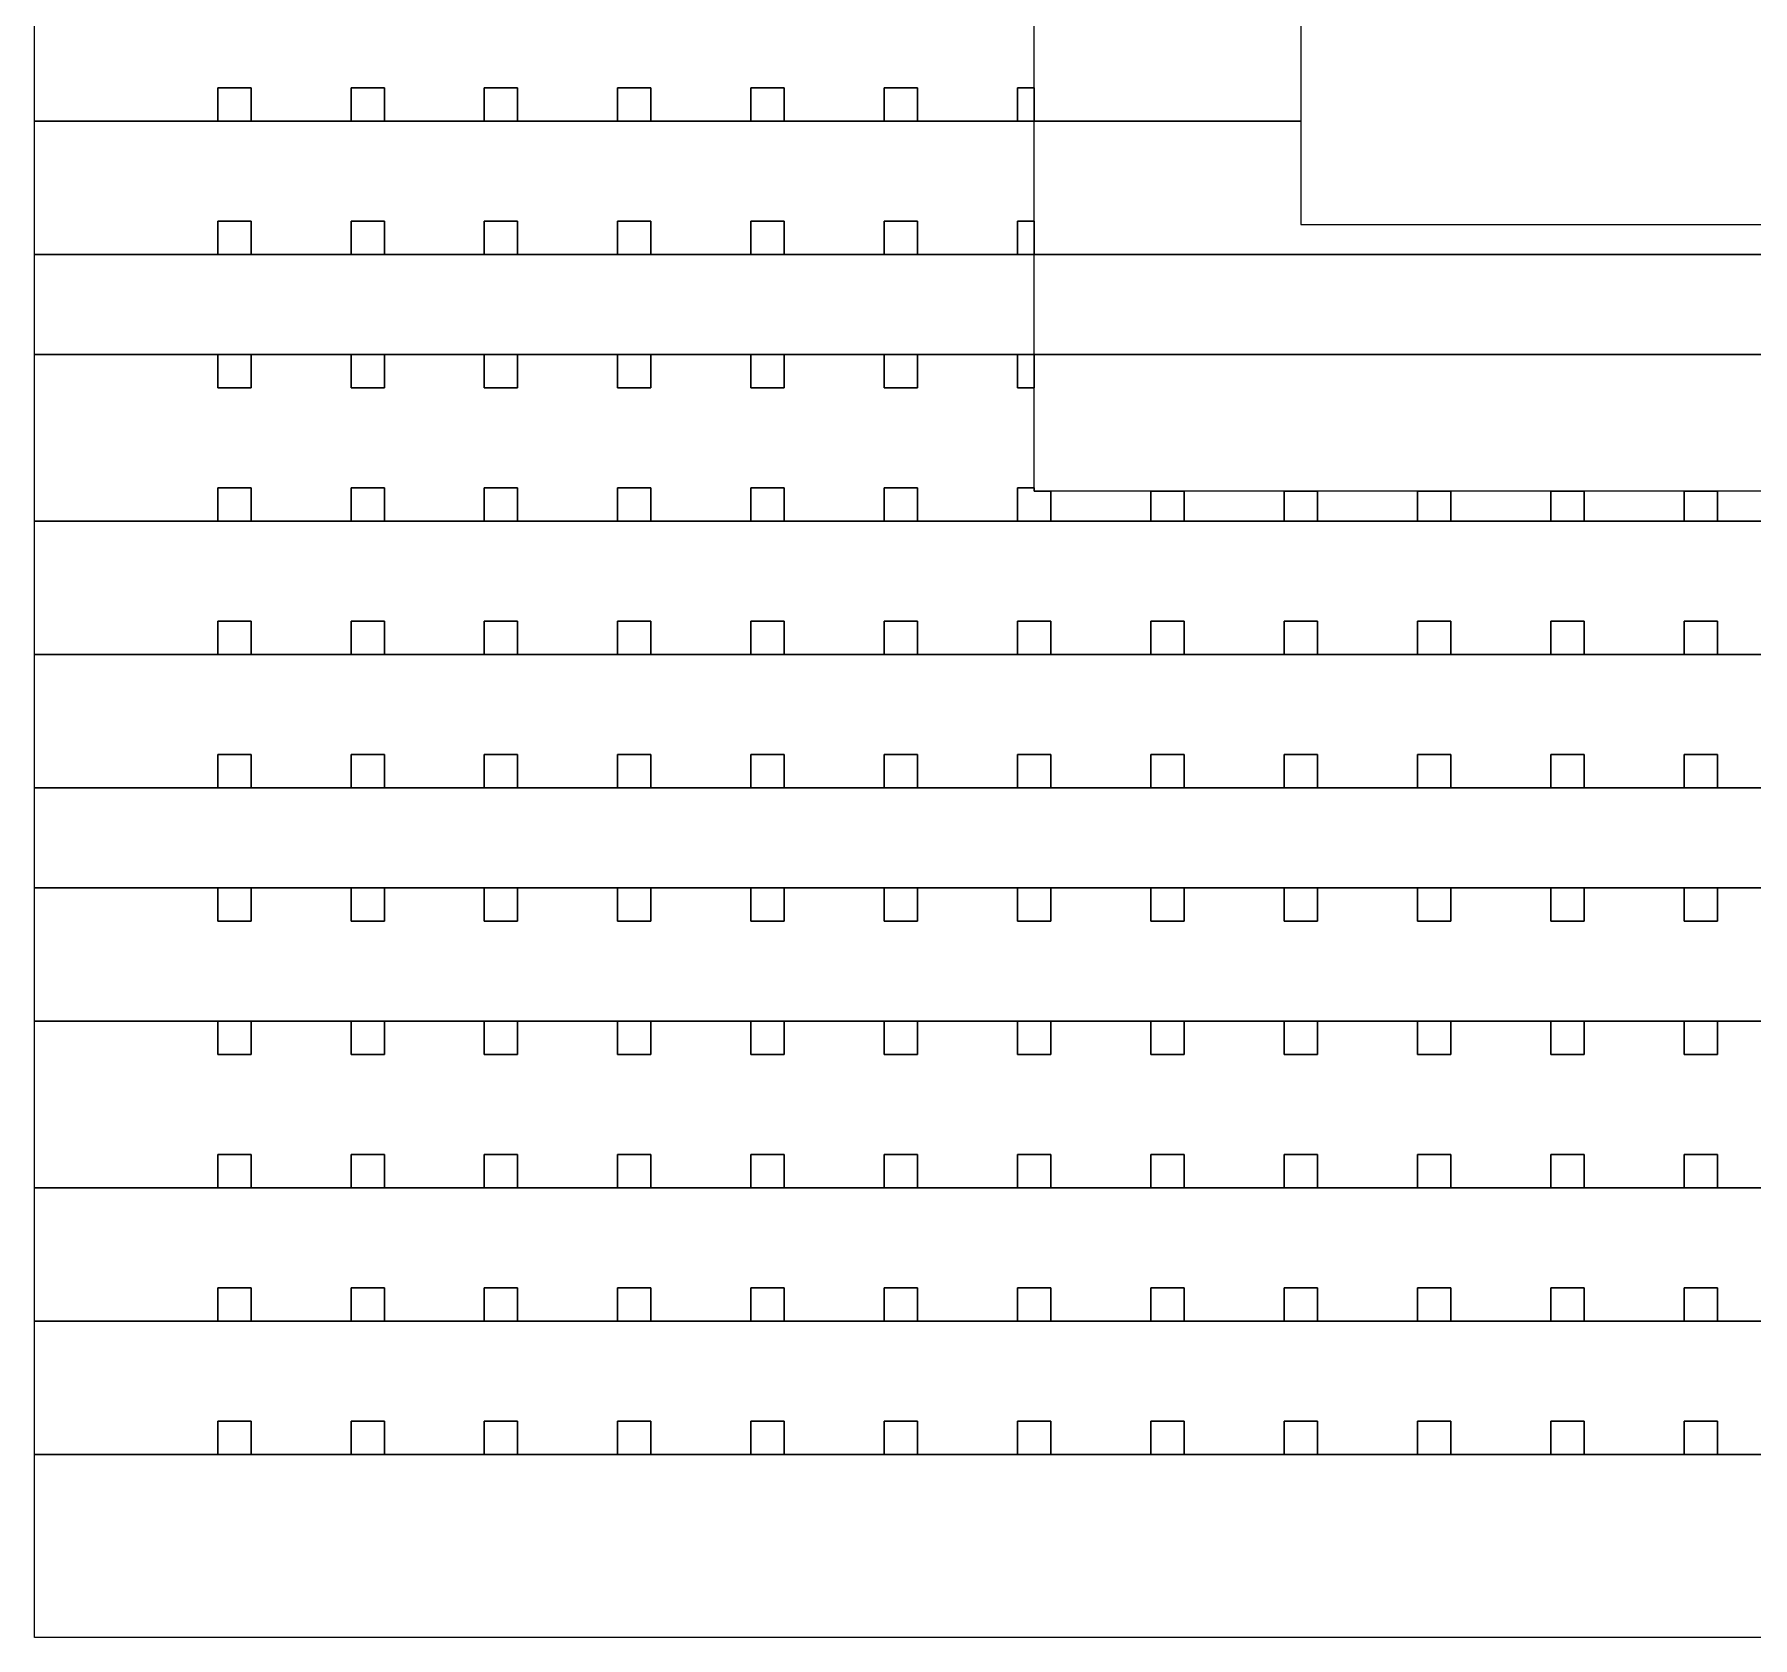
# Model space of a CAD drawing. Extents: x -3500 to 3500, y -3500 to 3500.
# Drawn here: x -3500 to -2211, y -3500 to -2297 of the extents above; entities that cross this region are included whole.
import ezdxf

# ---------------------------------------------------------------- set-up
doc = ezdxf.new("R2010")
doc.units = 0
for name, color, linetype in [('L5D0', 3, 'CONTINUOUS'), ('L5D100', 7, 'CONTINUOUS'), ('L5D101', 6, 'CONTINUOUS'), ('L5D99', 4, 'CONTINUOUS')]:
    doc.layers.add(name, color=color, linetype=linetype)

# ---------------------------------------------------------------- blocks, each defined once
blk = doc.blocks.new('ground_main_5')
at = {"layer": 'L5D0'}
blk.add_lwpolyline([(3500, -3500), (-3500, -3500), (-3500, -1679.6475), (-2438.4025, -1679.6475), (-2550, -1740), (-2550, -2440), (-2150, -2440), (-2150, -1740), (-2261.5975, -1679.6475), (1377.7255, -1679.6475)], dxfattribs=at)
blk = doc.blocks.new('TOP_main_5_Cheese_diff')
at = {"layer": 'L5D101'}
for points in [[(-3362.5, -2362.5), (-3362.5, -2337.5), (-3337.5, -2337.5), (-3337.5, -2362.5)], [(-3262.5, -2362.5), (-3262.5, -2337.5), (-3237.5, -2337.5), (-3237.5, -2362.5)], [(-3162.5, -2362.5), (-3162.5, -2337.5), (-3137.5, -2337.5), (-3137.5, -2362.5)], [(-3062.5, -2362.5), (-3062.5, -2337.5), (-3037.5, -2337.5), (-3037.5, -2362.5)], [(-2962.5, -2362.5), (-2962.5, -2337.5), (-2937.5, -2337.5), (-2937.5, -2362.5)], [(-2862.5, -2362.5), (-2862.5, -2337.5), (-2837.5, -2337.5), (-2837.5, -2362.5)], [(-2762.5, -2362.5), (-2762.5, -2337.5), (-2750, -2337.5), (-2750, -2362.5)], [(-3362.5, -2462.5), (-3362.5, -2437.5), (-3337.5, -2437.5), (-3337.5, -2462.5)], [(-3262.5, -2462.5), (-3262.5, -2437.5), (-3237.5, -2437.5), (-3237.5, -2462.5)], [(-3162.5, -2462.5), (-3162.5, -2437.5), (-3137.5, -2437.5), (-3137.5, -2462.5)], [(-3062.5, -2462.5), (-3062.5, -2437.5), (-3037.5, -2437.5), (-3037.5, -2462.5)], [(-2962.5, -2462.5), (-2962.5, -2437.5), (-2937.5, -2437.5), (-2937.5, -2462.5)], [(-2862.5, -2462.5), (-2862.5, -2437.5), (-2837.5, -2437.5), (-2837.5, -2462.5)], [(-2762.5, -2462.5), (-2762.5, -2437.5), (-2750, -2437.5), (-2750, -2462.5)], [(-3362.5, -2562.5), (-3362.5, -2537.5), (-3337.5, -2537.5), (-3337.5, -2562.5)], [(-3262.5, -2562.5), (-3262.5, -2537.5), (-3237.5, -2537.5), (-3237.5, -2562.5)], [(-3162.5, -2562.5), (-3162.5, -2537.5), (-3137.5, -2537.5), (-3137.5, -2562.5)], [(-3062.5, -2562.5), (-3062.5, -2537.5), (-3037.5, -2537.5), (-3037.5, -2562.5)], [(-2962.5, -2562.5), (-2962.5, -2537.5), (-2937.5, -2537.5), (-2937.5, -2562.5)], [(-2862.5, -2562.5), (-2862.5, -2537.5), (-2837.5, -2537.5), (-2837.5, -2562.5)], [(-2762.5, -2562.5), (-2762.5, -2537.5), (-2750, -2537.5), (-2750, -2562.5)], [(-3362.5, -2662.5), (-3362.5, -2637.5), (-3337.5, -2637.5), (-3337.5, -2662.5)], [(-3262.5, -2662.5), (-3262.5, -2637.5), (-3237.5, -2637.5), (-3237.5, -2662.5)], [(-3162.5, -2662.5), (-3162.5, -2637.5), (-3137.5, -2637.5), (-3137.5, -2662.5)], [(-3062.5, -2662.5), (-3062.5, -2637.5), (-3037.5, -2637.5), (-3037.5, -2662.5)], [(-2962.5, -2662.5), (-2962.5, -2637.5), (-2937.5, -2637.5), (-2937.5, -2662.5)], [(-2862.5, -2662.5), (-2862.5, -2637.5), (-2837.5, -2637.5), (-2837.5, -2662.5)], [(-2762.5, -2662.5), (-2762.5, -2637.5), (-2750, -2637.5), (-2750, -2640), (-2737.5, -2640), (-2737.5, -2662.5)], [(-2662.5, -2662.5), (-2662.5, -2640), (-2637.5, -2640), (-2637.5, -2662.5)], [(-2562.5, -2662.5), (-2562.5, -2640), (-2537.5, -2640), (-2537.5, -2662.5)], [(-2462.5, -2662.5), (-2462.5, -2640), (-2437.5, -2640), (-2437.5, -2662.5)], [(-2362.5, -2662.5), (-2362.5, -2640), (-2337.5, -2640), (-2337.5, -2662.5)], [(-2262.5, -2662.5), (-2262.5, -2640), (-2237.5, -2640), (-2237.5, -2662.5)], [(-3362.5, -2762.5), (-3362.5, -2737.5), (-3337.5, -2737.5), (-3337.5, -2762.5)], [(-3262.5, -2762.5), (-3262.5, -2737.5), (-3237.5, -2737.5), (-3237.5, -2762.5)], [(-3162.5, -2762.5), (-3162.5, -2737.5), (-3137.5, -2737.5), (-3137.5, -2762.5)], [(-3062.5, -2762.5), (-3062.5, -2737.5), (-3037.5, -2737.5), (-3037.5, -2762.5)], [(-2962.5, -2762.5), (-2962.5, -2737.5), (-2937.5, -2737.5), (-2937.5, -2762.5)], [(-2862.5, -2762.5), (-2862.5, -2737.5), (-2837.5, -2737.5), (-2837.5, -2762.5)], [(-2762.5, -2762.5), (-2762.5, -2737.5), (-2737.5, -2737.5), (-2737.5, -2762.5)], [(-2662.5, -2762.5), (-2662.5, -2737.5), (-2637.5, -2737.5), (-2637.5, -2762.5)], [(-2562.5, -2762.5), (-2562.5, -2737.5), (-2537.5, -2737.5), (-2537.5, -2762.5)], [(-2462.5, -2762.5), (-2462.5, -2737.5), (-2437.5, -2737.5), (-2437.5, -2762.5)], [(-2362.5, -2762.5), (-2362.5, -2737.5), (-2337.5, -2737.5), (-2337.5, -2762.5)], [(-2262.5, -2762.5), (-2262.5, -2737.5), (-2237.5, -2737.5), (-2237.5, -2762.5)], [(-3362.5, -2862.5), (-3362.5, -2837.5), (-3337.5, -2837.5), (-3337.5, -2862.5)], [(-3262.5, -2862.5), (-3262.5, -2837.5), (-3237.5, -2837.5), (-3237.5, -2862.5)], [(-3162.5, -2862.5), (-3162.5, -2837.5), (-3137.5, -2837.5), (-3137.5, -2862.5)], [(-3062.5, -2862.5), (-3062.5, -2837.5), (-3037.5, -2837.5), (-3037.5, -2862.5)], [(-2962.5, -2862.5), (-2962.5, -2837.5), (-2937.5, -2837.5), (-2937.5, -2862.5)], [(-2862.5, -2862.5), (-2862.5, -2837.5), (-2837.5, -2837.5), (-2837.5, -2862.5)], [(-2762.5, -2862.5), (-2762.5, -2837.5), (-2737.5, -2837.5), (-2737.5, -2862.5)], [(-2662.5, -2862.5), (-2662.5, -2837.5), (-2637.5, -2837.5), (-2637.5, -2862.5)], [(-2562.5, -2862.5), (-2562.5, -2837.5), (-2537.5, -2837.5), (-2537.5, -2862.5)], [(-2462.5, -2862.5), (-2462.5, -2837.5), (-2437.5, -2837.5), (-2437.5, -2862.5)], [(-2362.5, -2862.5), (-2362.5, -2837.5), (-2337.5, -2837.5), (-2337.5, -2862.5)], [(-2262.5, -2862.5), (-2262.5, -2837.5), (-2237.5, -2837.5), (-2237.5, -2862.5)], [(-3362.5, -2962.5), (-3362.5, -2937.5), (-3337.5, -2937.5), (-3337.5, -2962.5)], [(-3262.5, -2962.5), (-3262.5, -2937.5), (-3237.5, -2937.5), (-3237.5, -2962.5)], [(-3162.5, -2962.5), (-3162.5, -2937.5), (-3137.5, -2937.5), (-3137.5, -2962.5)], [(-3062.5, -2962.5), (-3062.5, -2937.5), (-3037.5, -2937.5), (-3037.5, -2962.5)], [(-2962.5, -2962.5), (-2962.5, -2937.5), (-2937.5, -2937.5), (-2937.5, -2962.5)], [(-2862.5, -2962.5), (-2862.5, -2937.5), (-2837.5, -2937.5), (-2837.5, -2962.5)], [(-2762.5, -2962.5), (-2762.5, -2937.5), (-2737.5, -2937.5), (-2737.5, -2962.5)], [(-2662.5, -2962.5), (-2662.5, -2937.5), (-2637.5, -2937.5), (-2637.5, -2962.5)], [(-2562.5, -2962.5), (-2562.5, -2937.5), (-2537.5, -2937.5), (-2537.5, -2962.5)], [(-2462.5, -2962.5), (-2462.5, -2937.5), (-2437.5, -2937.5), (-2437.5, -2962.5)], [(-2362.5, -2962.5), (-2362.5, -2937.5), (-2337.5, -2937.5), (-2337.5, -2962.5)], [(-2262.5, -2962.5), (-2262.5, -2937.5), (-2237.5, -2937.5), (-2237.5, -2962.5)], [(-3362.5, -3062.5), (-3362.5, -3037.5), (-3337.5, -3037.5), (-3337.5, -3062.5)], [(-3262.5, -3062.5), (-3262.5, -3037.5), (-3237.5, -3037.5), (-3237.5, -3062.5)], [(-3162.5, -3062.5), (-3162.5, -3037.5), (-3137.5, -3037.5), (-3137.5, -3062.5)], [(-3062.5, -3062.5), (-3062.5, -3037.5), (-3037.5, -3037.5), (-3037.5, -3062.5)], [(-2962.5, -3062.5), (-2962.5, -3037.5), (-2937.5, -3037.5), (-2937.5, -3062.5)], [(-2862.5, -3062.5), (-2862.5, -3037.5), (-2837.5, -3037.5), (-2837.5, -3062.5)], [(-2762.5, -3062.5), (-2762.5, -3037.5), (-2737.5, -3037.5), (-2737.5, -3062.5)], [(-2662.5, -3062.5), (-2662.5, -3037.5), (-2637.5, -3037.5), (-2637.5, -3062.5)], [(-2562.5, -3062.5), (-2562.5, -3037.5), (-2537.5, -3037.5), (-2537.5, -3062.5)], [(-2462.5, -3062.5), (-2462.5, -3037.5), (-2437.5, -3037.5), (-2437.5, -3062.5)], [(-2362.5, -3062.5), (-2362.5, -3037.5), (-2337.5, -3037.5), (-2337.5, -3062.5)], [(-2262.5, -3062.5), (-2262.5, -3037.5), (-2237.5, -3037.5), (-2237.5, -3062.5)], [(-3362.5, -3162.5), (-3362.5, -3137.5), (-3337.5, -3137.5), (-3337.5, -3162.5)], [(-3262.5, -3162.5), (-3262.5, -3137.5), (-3237.5, -3137.5), (-3237.5, -3162.5)], [(-3162.5, -3162.5), (-3162.5, -3137.5), (-3137.5, -3137.5), (-3137.5, -3162.5)], [(-3062.5, -3162.5), (-3062.5, -3137.5), (-3037.5, -3137.5), (-3037.5, -3162.5)], [(-2962.5, -3162.5), (-2962.5, -3137.5), (-2937.5, -3137.5), (-2937.5, -3162.5)], [(-2862.5, -3162.5), (-2862.5, -3137.5), (-2837.5, -3137.5), (-2837.5, -3162.5)], [(-2762.5, -3162.5), (-2762.5, -3137.5), (-2737.5, -3137.5), (-2737.5, -3162.5)], [(-2662.5, -3162.5), (-2662.5, -3137.5), (-2637.5, -3137.5), (-2637.5, -3162.5)], [(-2562.5, -3162.5), (-2562.5, -3137.5), (-2537.5, -3137.5), (-2537.5, -3162.5)], [(-2462.5, -3162.5), (-2462.5, -3137.5), (-2437.5, -3137.5), (-2437.5, -3162.5)], [(-2362.5, -3162.5), (-2362.5, -3137.5), (-2337.5, -3137.5), (-2337.5, -3162.5)], [(-2262.5, -3162.5), (-2262.5, -3137.5), (-2237.5, -3137.5), (-2237.5, -3162.5)], [(-3362.5, -3262.5), (-3362.5, -3237.5), (-3337.5, -3237.5), (-3337.5, -3262.5)], [(-3262.5, -3262.5), (-3262.5, -3237.5), (-3237.5, -3237.5), (-3237.5, -3262.5)], [(-3162.5, -3262.5), (-3162.5, -3237.5), (-3137.5, -3237.5), (-3137.5, -3262.5)], [(-3062.5, -3262.5), (-3062.5, -3237.5), (-3037.5, -3237.5), (-3037.5, -3262.5)], [(-2962.5, -3262.5), (-2962.5, -3237.5), (-2937.5, -3237.5), (-2937.5, -3262.5)], [(-2862.5, -3262.5), (-2862.5, -3237.5), (-2837.5, -3237.5), (-2837.5, -3262.5)], [(-2762.5, -3262.5), (-2762.5, -3237.5), (-2737.5, -3237.5), (-2737.5, -3262.5)], [(-2662.5, -3262.5), (-2662.5, -3237.5), (-2637.5, -3237.5), (-2637.5, -3262.5)], [(-2562.5, -3262.5), (-2562.5, -3237.5), (-2537.5, -3237.5), (-2537.5, -3262.5)], [(-2462.5, -3262.5), (-2462.5, -3237.5), (-2437.5, -3237.5), (-2437.5, -3262.5)], [(-2362.5, -3262.5), (-2362.5, -3237.5), (-2337.5, -3237.5), (-2337.5, -3262.5)], [(-2262.5, -3262.5), (-2262.5, -3237.5), (-2237.5, -3237.5), (-2237.5, -3262.5)], [(-3362.5, -3362.5), (-3362.5, -3337.5), (-3337.5, -3337.5), (-3337.5, -3362.5)], [(-3262.5, -3362.5), (-3262.5, -3337.5), (-3237.5, -3337.5), (-3237.5, -3362.5)], [(-3162.5, -3362.5), (-3162.5, -3337.5), (-3137.5, -3337.5), (-3137.5, -3362.5)], [(-3062.5, -3362.5), (-3062.5, -3337.5), (-3037.5, -3337.5), (-3037.5, -3362.5)], [(-2962.5, -3362.5), (-2962.5, -3337.5), (-2937.5, -3337.5), (-2937.5, -3362.5)], [(-2862.5, -3362.5), (-2862.5, -3337.5), (-2837.5, -3337.5), (-2837.5, -3362.5)], [(-2762.5, -3362.5), (-2762.5, -3337.5), (-2737.5, -3337.5), (-2737.5, -3362.5)], [(-2662.5, -3362.5), (-2662.5, -3337.5), (-2637.5, -3337.5), (-2637.5, -3362.5)], [(-2562.5, -3362.5), (-2562.5, -3337.5), (-2537.5, -3337.5), (-2537.5, -3362.5)], [(-2462.5, -3362.5), (-2462.5, -3337.5), (-2437.5, -3337.5), (-2437.5, -3362.5)], [(-2362.5, -3362.5), (-2362.5, -3337.5), (-2337.5, -3337.5), (-2337.5, -3362.5)], [(-2262.5, -3362.5), (-2262.5, -3337.5), (-2237.5, -3337.5), (-2237.5, -3362.5)]]:
    blk.add_lwpolyline(points, close=True, dxfattribs=at)
blk = doc.blocks.new('TOP_main_5_Cheese_100')
at = {"layer": 'L5D100'}
for points in [[(-2550, -2237.5), (-2550, -2362.5), (-2750, -2362.5), (-2750, -2337.5), (-2762.5, -2337.5), (-2762.5, -2362.5), (-2837.5, -2362.5), (-2837.5, -2337.5), (-2862.5, -2337.5), (-2862.5, -2362.5), (-2937.5, -2362.5), (-2937.5, -2337.5), (-2962.5, -2337.5), (-2962.5, -2362.5), (-3037.5, -2362.5), (-3037.5, -2337.5), (-3062.5, -2337.5), (-3062.5, -2362.5), (-3137.5, -2362.5), (-3137.5, -2337.5), (-3162.5, -2337.5), (-3162.5, -2362.5), (-3237.5, -2362.5), (-3237.5, -2337.5), (-3262.5, -2337.5), (-3262.5, -2362.5), (-3337.5, -2362.5), (-3337.5, -2337.5), (-3362.5, -2337.5), (-3362.5, -2362.5), (-3500, -2362.5), (-3500, -2237.5)], [(-1950, -2462.5), (-2750, -2462.5), (-2750, -2437.5), (-2762.5, -2437.5), (-2762.5, -2462.5), (-2837.5, -2462.5), (-2837.5, -2437.5), (-2862.5, -2437.5), (-2862.5, -2462.5), (-2937.5, -2462.5), (-2937.5, -2437.5), (-2962.5, -2437.5), (-2962.5, -2462.5), (-3037.5, -2462.5), (-3037.5, -2437.5), (-3062.5, -2437.5), (-3062.5, -2462.5), (-3137.5, -2462.5), (-3137.5, -2437.5), (-3162.5, -2437.5), (-3162.5, -2462.5), (-3237.5, -2462.5), (-3237.5, -2437.5), (-3262.5, -2437.5), (-3262.5, -2462.5), (-3337.5, -2462.5), (-3337.5, -2437.5), (-3362.5, -2437.5), (-3362.5, -2462.5), (-3500, -2462.5), (-3500, -2362.5), (-2550, -2362.5), (-2550, -2440), (-2150, -2440)], [(3500, -2537.5), (-3500, -2537.5), (-3500, -2462.5), (-3362.5, -2462.5), (-3337.5, -2462.5), (-3262.5, -2462.5), (-3237.5, -2462.5), (-3162.5, -2462.5), (-3137.5, -2462.5), (-3062.5, -2462.5), (-3037.5, -2462.5), (-2962.5, -2462.5), (-2937.5, -2462.5), (-2862.5, -2462.5), (-2837.5, -2462.5), (-2762.5, -2462.5), (-2750, -2462.5), (-1950, -2462.5)], [(-2162.5, -2662.5), (-2237.5, -2662.5), (-2237.5, -2640), (-2262.5, -2640), (-2262.5, -2662.5), (-2337.5, -2662.5), (-2337.5, -2640), (-2362.5, -2640), (-2362.5, -2662.5), (-2437.5, -2662.5), (-2437.5, -2640), (-2462.5, -2640), (-2462.5, -2662.5), (-2537.5, -2662.5), (-2537.5, -2640), (-2562.5, -2640), (-2562.5, -2662.5), (-2637.5, -2662.5), (-2637.5, -2640), (-2662.5, -2640), (-2662.5, -2662.5), (-2737.5, -2662.5), (-2737.5, -2640), (-2750, -2640), (-2750, -2637.5), (-2762.5, -2637.5), (-2762.5, -2662.5), (-2837.5, -2662.5), (-2837.5, -2637.5), (-2862.5, -2637.5), (-2862.5, -2662.5), (-2937.5, -2662.5), (-2937.5, -2637.5), (-2962.5, -2637.5), (-2962.5, -2662.5), (-3037.5, -2662.5), (-3037.5, -2637.5), (-3062.5, -2637.5), (-3062.5, -2662.5), (-3137.5, -2662.5), (-3137.5, -2637.5), (-3162.5, -2637.5), (-3162.5, -2662.5), (-3237.5, -2662.5), (-3237.5, -2637.5), (-3262.5, -2637.5), (-3262.5, -2662.5), (-3337.5, -2662.5), (-3337.5, -2637.5), (-3362.5, -2637.5), (-3362.5, -2662.5), (-3500, -2662.5), (-3500, -2537.5), (-3362.5, -2537.5), (-3362.5, -2562.5), (-3337.5, -2562.5), (-3337.5, -2537.5), (-3262.5, -2537.5), (-3262.5, -2562.5), (-3237.5, -2562.5), (-3237.5, -2537.5), (-3162.5, -2537.5), (-3162.5, -2562.5), (-3137.5, -2562.5), (-3137.5, -2537.5), (-3062.5, -2537.5), (-3062.5, -2562.5), (-3037.5, -2562.5), (-3037.5, -2537.5), (-2962.5, -2537.5), (-2962.5, -2562.5), (-2937.5, -2562.5), (-2937.5, -2537.5), (-2862.5, -2537.5), (-2862.5, -2562.5), (-2837.5, -2562.5), (-2837.5, -2537.5), (-2762.5, -2537.5), (-2762.5, -2562.5), (-2750, -2562.5), (-2750, -2537.5), (-1950, -2537.5)], [(-2162.5, -2762.5), (-2237.5, -2762.5), (-2237.5, -2737.5), (-2262.5, -2737.5), (-2262.5, -2762.5), (-2337.5, -2762.5), (-2337.5, -2737.5), (-2362.5, -2737.5), (-2362.5, -2762.5), (-2437.5, -2762.5), (-2437.5, -2737.5), (-2462.5, -2737.5), (-2462.5, -2762.5), (-2537.5, -2762.5), (-2537.5, -2737.5), (-2562.5, -2737.5), (-2562.5, -2762.5), (-2637.5, -2762.5), (-2637.5, -2737.5), (-2662.5, -2737.5), (-2662.5, -2762.5), (-2737.5, -2762.5), (-2737.5, -2737.5), (-2762.5, -2737.5), (-2762.5, -2762.5), (-2837.5, -2762.5), (-2837.5, -2737.5), (-2862.5, -2737.5), (-2862.5, -2762.5), (-2937.5, -2762.5), (-2937.5, -2737.5), (-2962.5, -2737.5), (-2962.5, -2762.5), (-3037.5, -2762.5), (-3037.5, -2737.5), (-3062.5, -2737.5), (-3062.5, -2762.5), (-3137.5, -2762.5), (-3137.5, -2737.5), (-3162.5, -2737.5), (-3162.5, -2762.5), (-3237.5, -2762.5), (-3237.5, -2737.5), (-3262.5, -2737.5), (-3262.5, -2762.5), (-3337.5, -2762.5), (-3337.5, -2737.5), (-3362.5, -2737.5), (-3362.5, -2762.5), (-3500, -2762.5), (-3500, -2662.5), (3500, -2662.5)], [(-2162.5, -2862.5), (-2237.5, -2862.5), (-2237.5, -2837.5), (-2262.5, -2837.5), (-2262.5, -2862.5), (-2337.5, -2862.5), (-2337.5, -2837.5), (-2362.5, -2837.5), (-2362.5, -2862.5), (-2437.5, -2862.5), (-2437.5, -2837.5), (-2462.5, -2837.5), (-2462.5, -2862.5), (-2537.5, -2862.5), (-2537.5, -2837.5), (-2562.5, -2837.5), (-2562.5, -2862.5), (-2637.5, -2862.5), (-2637.5, -2837.5), (-2662.5, -2837.5), (-2662.5, -2862.5), (-2737.5, -2862.5), (-2737.5, -2837.5), (-2762.5, -2837.5), (-2762.5, -2862.5), (-2837.5, -2862.5), (-2837.5, -2837.5), (-2862.5, -2837.5), (-2862.5, -2862.5), (-2937.5, -2862.5), (-2937.5, -2837.5), (-2962.5, -2837.5), (-2962.5, -2862.5), (-3037.5, -2862.5), (-3037.5, -2837.5), (-3062.5, -2837.5), (-3062.5, -2862.5), (-3137.5, -2862.5), (-3137.5, -2837.5), (-3162.5, -2837.5), (-3162.5, -2862.5), (-3237.5, -2862.5), (-3237.5, -2837.5), (-3262.5, -2837.5), (-3262.5, -2862.5), (-3337.5, -2862.5), (-3337.5, -2837.5), (-3362.5, -2837.5), (-3362.5, -2862.5), (-3500, -2862.5), (-3500, -2762.5), (3500, -2762.5)], [(3500, -2937.5), (-3500, -2937.5), (-3500, -2862.5), (-3362.5, -2862.5), (-3337.5, -2862.5), (-3262.5, -2862.5), (-3237.5, -2862.5), (-3162.5, -2862.5), (-3137.5, -2862.5), (-3062.5, -2862.5), (-3037.5, -2862.5), (-2962.5, -2862.5), (-2937.5, -2862.5), (-2862.5, -2862.5), (-2837.5, -2862.5), (-2762.5, -2862.5), (-2737.5, -2862.5), (-2662.5, -2862.5), (-2637.5, -2862.5), (-2562.5, -2862.5), (-2537.5, -2862.5), (-2462.5, -2862.5), (-2437.5, -2862.5), (-2362.5, -2862.5), (-2337.5, -2862.5), (-2262.5, -2862.5), (-2237.5, -2862.5), (-2162.5, -2862.5)], [(3500, -3037.5), (-3500, -3037.5), (-3500, -2937.5), (-3362.5, -2937.5), (-3362.5, -2962.5), (-3337.5, -2962.5), (-3337.5, -2937.5), (-3262.5, -2937.5), (-3262.5, -2962.5), (-3237.5, -2962.5), (-3237.5, -2937.5), (-3162.5, -2937.5), (-3162.5, -2962.5), (-3137.5, -2962.5), (-3137.5, -2937.5), (-3062.5, -2937.5), (-3062.5, -2962.5), (-3037.5, -2962.5), (-3037.5, -2937.5), (-2962.5, -2937.5), (-2962.5, -2962.5), (-2937.5, -2962.5), (-2937.5, -2937.5), (-2862.5, -2937.5), (-2862.5, -2962.5), (-2837.5, -2962.5), (-2837.5, -2937.5), (-2762.5, -2937.5), (-2762.5, -2962.5), (-2737.5, -2962.5), (-2737.5, -2937.5), (-2662.5, -2937.5), (-2662.5, -2962.5), (-2637.5, -2962.5), (-2637.5, -2937.5), (-2562.5, -2937.5), (-2562.5, -2962.5), (-2537.5, -2962.5), (-2537.5, -2937.5), (-2462.5, -2937.5), (-2462.5, -2962.5), (-2437.5, -2962.5), (-2437.5, -2937.5), (-2362.5, -2937.5), (-2362.5, -2962.5), (-2337.5, -2962.5), (-2337.5, -2937.5), (-2262.5, -2937.5), (-2262.5, -2962.5), (-2237.5, -2962.5), (-2237.5, -2937.5), (-2162.5, -2937.5)], [(-2162.5, -3162.5), (-2237.5, -3162.5), (-2237.5, -3137.5), (-2262.5, -3137.5), (-2262.5, -3162.5), (-2337.5, -3162.5), (-2337.5, -3137.5), (-2362.5, -3137.5), (-2362.5, -3162.5), (-2437.5, -3162.5), (-2437.5, -3137.5), (-2462.5, -3137.5), (-2462.5, -3162.5), (-2537.5, -3162.5), (-2537.5, -3137.5), (-2562.5, -3137.5), (-2562.5, -3162.5), (-2637.5, -3162.5), (-2637.5, -3137.5), (-2662.5, -3137.5), (-2662.5, -3162.5), (-2737.5, -3162.5), (-2737.5, -3137.5), (-2762.5, -3137.5), (-2762.5, -3162.5), (-2837.5, -3162.5), (-2837.5, -3137.5), (-2862.5, -3137.5), (-2862.5, -3162.5), (-2937.5, -3162.5), (-2937.5, -3137.5), (-2962.5, -3137.5), (-2962.5, -3162.5), (-3037.5, -3162.5), (-3037.5, -3137.5), (-3062.5, -3137.5), (-3062.5, -3162.5), (-3137.5, -3162.5), (-3137.5, -3137.5), (-3162.5, -3137.5), (-3162.5, -3162.5), (-3237.5, -3162.5), (-3237.5, -3137.5), (-3262.5, -3137.5), (-3262.5, -3162.5), (-3337.5, -3162.5), (-3337.5, -3137.5), (-3362.5, -3137.5), (-3362.5, -3162.5), (-3500, -3162.5), (-3500, -3037.5), (-3362.5, -3037.5), (-3362.5, -3062.5), (-3337.5, -3062.5), (-3337.5, -3037.5), (-3262.5, -3037.5), (-3262.5, -3062.5), (-3237.5, -3062.5), (-3237.5, -3037.5), (-3162.5, -3037.5), (-3162.5, -3062.5), (-3137.5, -3062.5), (-3137.5, -3037.5), (-3062.5, -3037.5), (-3062.5, -3062.5), (-3037.5, -3062.5), (-3037.5, -3037.5), (-2962.5, -3037.5), (-2962.5, -3062.5), (-2937.5, -3062.5), (-2937.5, -3037.5), (-2862.5, -3037.5), (-2862.5, -3062.5), (-2837.5, -3062.5), (-2837.5, -3037.5), (-2762.5, -3037.5), (-2762.5, -3062.5), (-2737.5, -3062.5), (-2737.5, -3037.5), (-2662.5, -3037.5), (-2662.5, -3062.5), (-2637.5, -3062.5), (-2637.5, -3037.5), (-2562.5, -3037.5), (-2562.5, -3062.5), (-2537.5, -3062.5), (-2537.5, -3037.5), (-2462.5, -3037.5), (-2462.5, -3062.5), (-2437.5, -3062.5), (-2437.5, -3037.5), (-2362.5, -3037.5), (-2362.5, -3062.5), (-2337.5, -3062.5), (-2337.5, -3037.5), (-2262.5, -3037.5), (-2262.5, -3062.5), (-2237.5, -3062.5), (-2237.5, -3037.5), (-2162.5, -3037.5)], [(-2162.5, -3262.5), (-2237.5, -3262.5), (-2237.5, -3237.5), (-2262.5, -3237.5), (-2262.5, -3262.5), (-2337.5, -3262.5), (-2337.5, -3237.5), (-2362.5, -3237.5), (-2362.5, -3262.5), (-2437.5, -3262.5), (-2437.5, -3237.5), (-2462.5, -3237.5), (-2462.5, -3262.5), (-2537.5, -3262.5), (-2537.5, -3237.5), (-2562.5, -3237.5), (-2562.5, -3262.5), (-2637.5, -3262.5), (-2637.5, -3237.5), (-2662.5, -3237.5), (-2662.5, -3262.5), (-2737.5, -3262.5), (-2737.5, -3237.5), (-2762.5, -3237.5), (-2762.5, -3262.5), (-2837.5, -3262.5), (-2837.5, -3237.5), (-2862.5, -3237.5), (-2862.5, -3262.5), (-2937.5, -3262.5), (-2937.5, -3237.5), (-2962.5, -3237.5), (-2962.5, -3262.5), (-3037.5, -3262.5), (-3037.5, -3237.5), (-3062.5, -3237.5), (-3062.5, -3262.5), (-3137.5, -3262.5), (-3137.5, -3237.5), (-3162.5, -3237.5), (-3162.5, -3262.5), (-3237.5, -3262.5), (-3237.5, -3237.5), (-3262.5, -3237.5), (-3262.5, -3262.5), (-3337.5, -3262.5), (-3337.5, -3237.5), (-3362.5, -3237.5), (-3362.5, -3262.5), (-3500, -3262.5), (-3500, -3162.5), (3500, -3162.5)], [(-2162.5, -3362.5), (-2237.5, -3362.5), (-2237.5, -3337.5), (-2262.5, -3337.5), (-2262.5, -3362.5), (-2337.5, -3362.5), (-2337.5, -3337.5), (-2362.5, -3337.5), (-2362.5, -3362.5), (-2437.5, -3362.5), (-2437.5, -3337.5), (-2462.5, -3337.5), (-2462.5, -3362.5), (-2537.5, -3362.5), (-2537.5, -3337.5), (-2562.5, -3337.5), (-2562.5, -3362.5), (-2637.5, -3362.5), (-2637.5, -3337.5), (-2662.5, -3337.5), (-2662.5, -3362.5), (-2737.5, -3362.5), (-2737.5, -3337.5), (-2762.5, -3337.5), (-2762.5, -3362.5), (-2837.5, -3362.5), (-2837.5, -3337.5), (-2862.5, -3337.5), (-2862.5, -3362.5), (-2937.5, -3362.5), (-2937.5, -3337.5), (-2962.5, -3337.5), (-2962.5, -3362.5), (-3037.5, -3362.5), (-3037.5, -3337.5), (-3062.5, -3337.5), (-3062.5, -3362.5), (-3137.5, -3362.5), (-3137.5, -3337.5), (-3162.5, -3337.5), (-3162.5, -3362.5), (-3237.5, -3362.5), (-3237.5, -3337.5), (-3262.5, -3337.5), (-3262.5, -3362.5), (-3337.5, -3362.5), (-3337.5, -3337.5), (-3362.5, -3337.5), (-3362.5, -3362.5), (-3500, -3362.5), (-3500, -3262.5), (3500, -3262.5)], [(3500, -3500), (-3500, -3500), (-3500, -3362.5), (-3362.5, -3362.5), (-3337.5, -3362.5), (-3262.5, -3362.5), (-3237.5, -3362.5), (-3162.5, -3362.5), (-3137.5, -3362.5), (-3062.5, -3362.5), (-3037.5, -3362.5), (-2962.5, -3362.5), (-2937.5, -3362.5), (-2862.5, -3362.5), (-2837.5, -3362.5), (-2762.5, -3362.5), (-2737.5, -3362.5), (-2662.5, -3362.5), (-2637.5, -3362.5), (-2562.5, -3362.5), (-2537.5, -3362.5), (-2462.5, -3362.5), (-2437.5, -3362.5), (-2362.5, -3362.5), (-2337.5, -3362.5), (-2262.5, -3362.5), (-2237.5, -3362.5), (-2162.5, -3362.5)]]:
    blk.add_lwpolyline(points, dxfattribs=at)
blk = doc.blocks.new('TOP_main_5')
for name in ['ground_main_5', 'TOP_main_5_Cheese_100', 'TOP_main_5_Cheese_diff']:
    blk.add_blockref(name, (0, 0))
blk = doc.blocks.new('TOP_main_5_NoCheese_99')
at = {"layer": 'L5D99'}
blk.add_lwpolyline([(-1950, -2640), (-2750, -2640), (-2750, -2640), (-2750, -1620.787), (-2565.09, -1520.787), (-2565.09, 2307.09)], dxfattribs=at)
blk = doc.blocks.new('TOP_main')
for name in ['TOP_main_5', 'TOP_main_5_NoCheese_99']:
    blk.add_blockref(name, (0, 0))

msp = doc.modelspace()

# ---------------------------------------------------------------- block references
msp.add_blockref('TOP_main', (0, 0))

doc.saveas('drawing.dxf')
